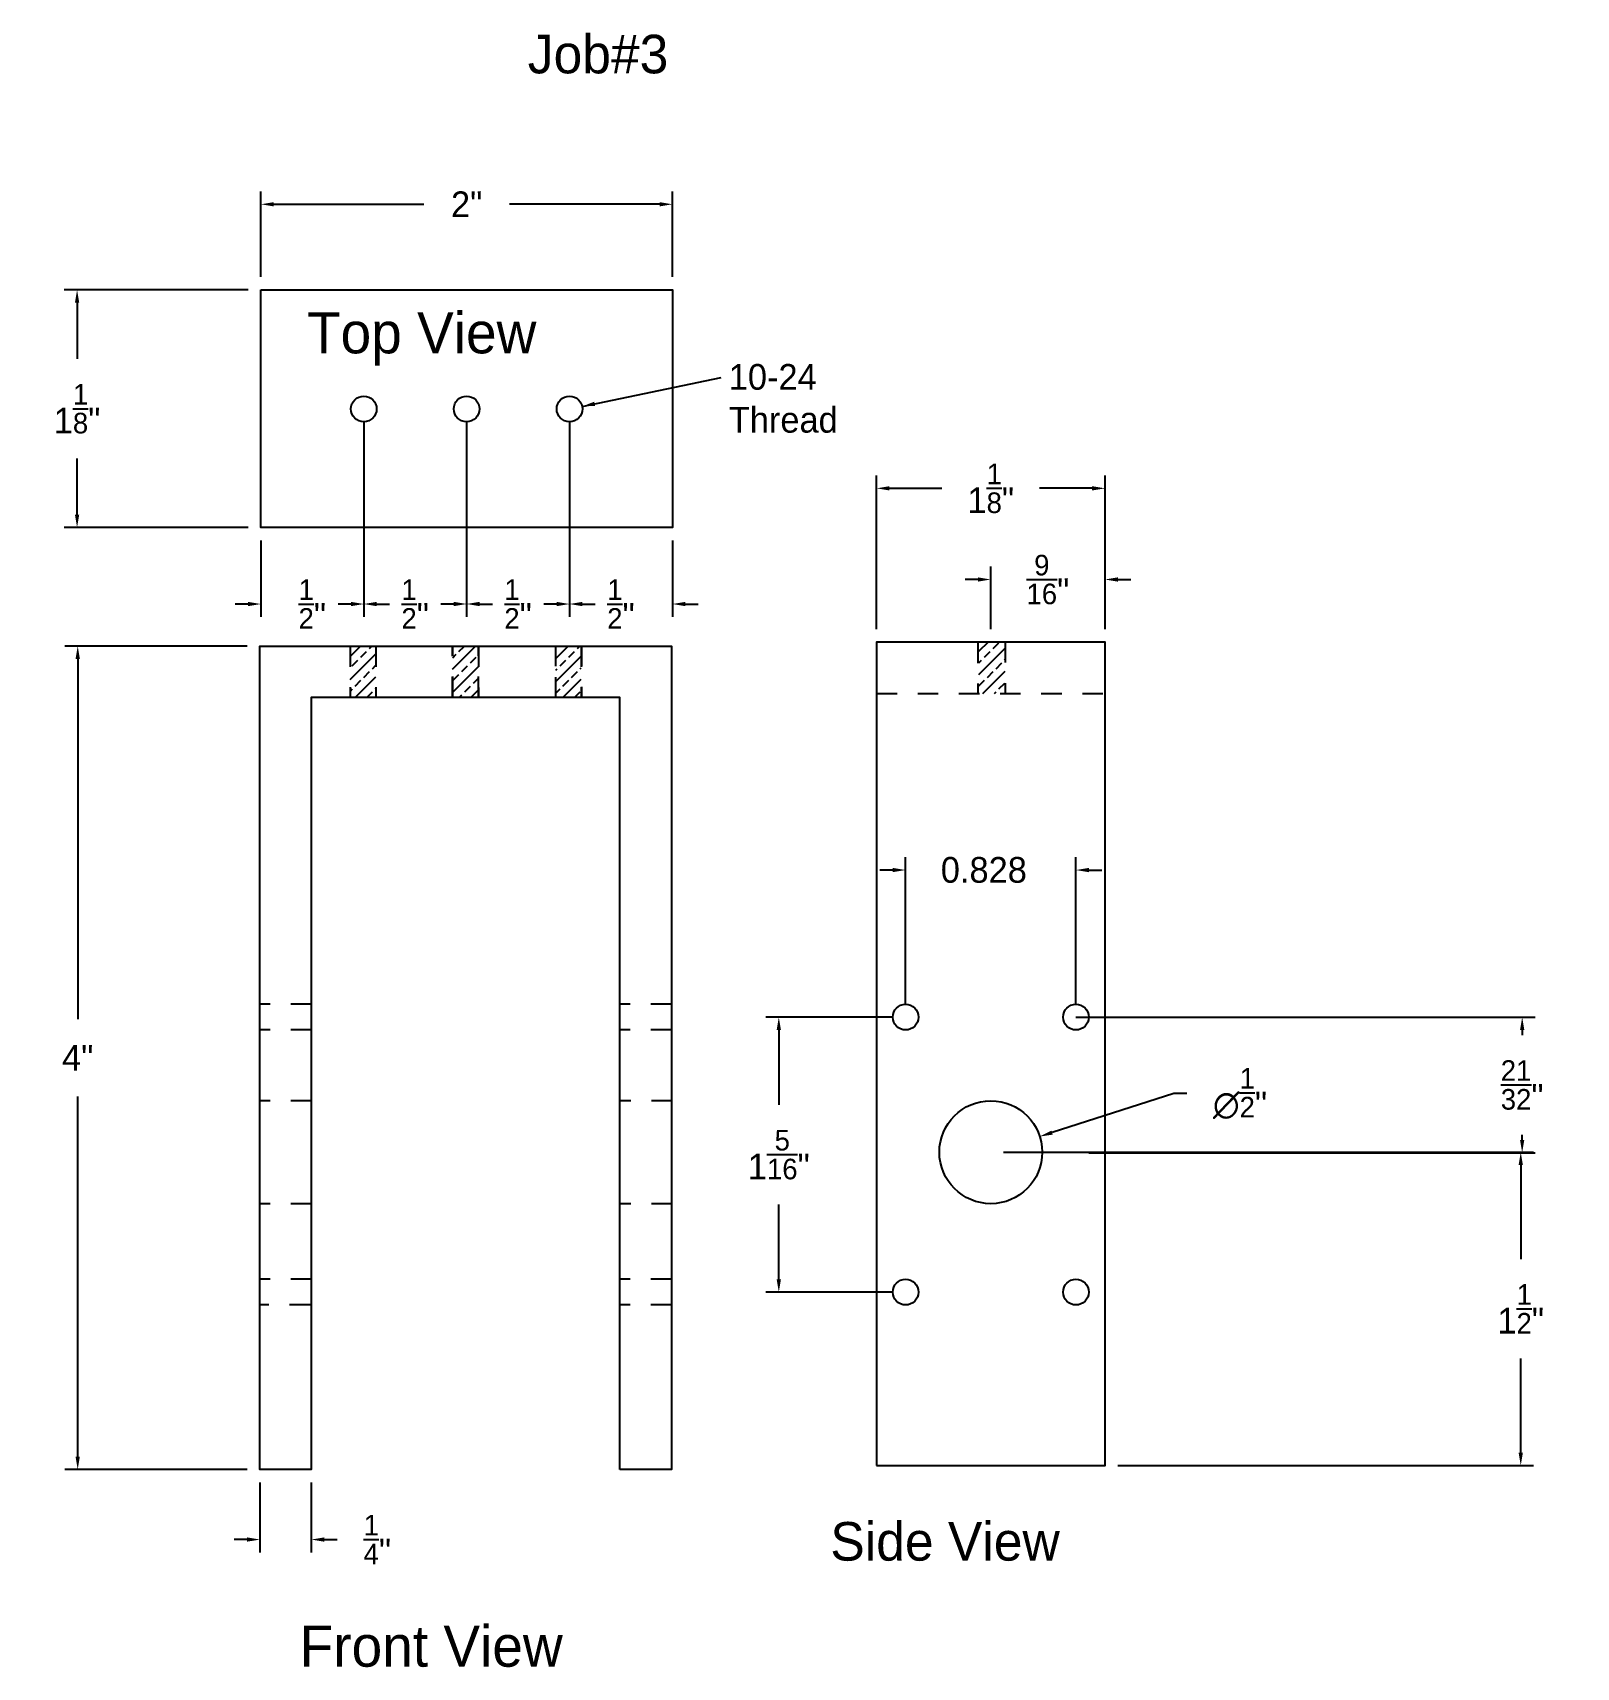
# Model space of a CAD drawing. Header units: millimetres. Extents: x 1102.6 to 1110.1, y 91.42 to 99.36.
import ezdxf

# ---------------------------------------------------------------- set-up
doc = ezdxf.new("R2010")
doc.units = ezdxf.units.MM
doc.header["$LTSCALE"] = 0.0125
doc.linetypes.add('DASHED2', pattern=[9.525, 6.35, -3.175])
doc.layers.get('0').update_dxf_attribs({"color": 12})
for name, color, linetype in [('Dimensions', 5, 'Continuous'), ('Dimensions @ 1', 5, 'Continuous'), ('Hidden lines', 12, 'DASHED2')]:
    doc.layers.add(name, color=color, linetype=linetype)
doc.dimstyles.new('Annotative', dxfattribs={"dimscale": 0, "dimtxt": 0.125, "dimasz": 0.0625, "dimexe": 0.0625, "dimexo": 0.0625, "dimgap": 0.125, "dimtad": 0, "dimtih": 1, "dimtoh": 1, "dimlunit": 4, "dimtxsty": 'Standard', "dimcen": 0, "dimadec": 0, "dimazin": 0, "dimtfac": 0.800001, "dimtofl": 0, "dimtmove": 0, "dimatfit": 3, "dimfxl": 1, "dimarcsym": 0})

# ---------------------------------------------------------------- blocks, each defined once
blk = doc.blocks.new('*D1')
at = {"layer": 'Defpoints', "color": 0}
for p in [(1105.7071, 98.5275), (1103.7071, 98.1122), (1105.7071, 98.1122)]:
    blk.add_point(p, dxfattribs=at)
at = {"layer": 'Dimensions', "color": 0, "lineweight": -2}
for p, q in [((1103.7071, 98.1747), (1103.7071, 98.59)), ((1105.7071, 98.1747), (1105.7071, 98.59)), ((1103.7696, 98.5275), (1104.4988, 98.5275)), ((1105.6446, 98.5275), (1104.9154, 98.5275))]:
    blk.add_line(p, q, dxfattribs=at)
at = {"layer": 'Dimensions', "color": 0}
for points in [[(1103.7696, 98.5379), (1103.7696, 98.5171), (1103.7071, 98.5275)], [(1105.6446, 98.5379), (1105.6446, 98.5171), (1105.7071, 98.5275)]]:
    blk.add_solid(points, dxfattribs=at)
at = {"layer": 'Dimensions', "color": 0, "insert": (1104.7071, 98.5275), "char_height": 0.125, "attachment_point": 5}
blk.add_mtext('2"', dxfattribs=at)
blk = doc.blocks.new('*D2')
at = {"layer": 'Defpoints', "color": 0}
for p in [(1103.7071, 98.1122), (1102.814, 96.9569), (1103.7071, 96.9569)]:
    blk.add_point(p, dxfattribs=at)
at = {"layer": 'Dimensions', "color": 0, "lineweight": -2}
for p, q in [((1103.6446, 98.1122), (1102.7515, 98.1122)), ((1102.814, 98.0497), (1102.814, 97.7762)), ((1102.814, 97.0194), (1102.814, 97.2929)), ((1103.6446, 96.9569), (1102.7515, 96.9569))]:
    blk.add_line(p, q, dxfattribs=at)
at = {"layer": 'Dimensions', "color": 0}
for points in [[(1102.8036, 98.0497), (1102.8244, 98.0497), (1102.814, 98.1122)], [(1102.8036, 97.0194), (1102.8244, 97.0194), (1102.814, 96.9569)]]:
    blk.add_solid(points, dxfattribs=at)
at = {"layer": 'Dimensions', "color": 0, "insert": (1102.814, 97.5346), "char_height": 0.125, "attachment_point": 5}
blk.add_mtext('1{\\H0.800001x;\\S1/8;}"', dxfattribs=at)
blk = doc.blocks.new('*D3')
at = {"layer": 'Defpoints', "color": 0}
for p in [(1104.2071, 97.5331), (1103.7071, 96.9569), (1104.2071, 96.5857)]:
    blk.add_point(p, dxfattribs=at)
at = {"layer": 'Dimensions', "color": 0, "lineweight": -2}
for p, q in [((1104.2071, 97.4706), (1104.2071, 96.5232)), ((1103.7071, 96.8944), (1103.7071, 96.5232)), ((1103.6446, 96.5857), (1103.5821, 96.5857)), ((1104.2696, 96.5857), (1104.3321, 96.5857))]:
    blk.add_line(p, q, dxfattribs=at)
at = {"layer": 'Dimensions', "color": 0}
for points in [[(1103.6446, 96.5961), (1103.6446, 96.5753), (1103.7071, 96.5857)], [(1104.2696, 96.5961), (1104.2696, 96.5753), (1104.2071, 96.5857)]]:
    blk.add_solid(points, dxfattribs=at)
at = {"layer": 'Dimensions', "color": 0, "insert": (1103.9571, 96.5857), "char_height": 0.125, "attachment_point": 5}
blk.add_mtext('{\\H0.800001x;\\S1/2;}"', dxfattribs=at)
blk = doc.blocks.new('*D4')
at = {"layer": 'Defpoints', "color": 0}
for p in [(1104.2071, 97.5331), (1104.7071, 97.5331), (1104.7071, 96.5857)]:
    blk.add_point(p, dxfattribs=at)
at = {"layer": 'Dimensions', "color": 0, "lineweight": -2}
for p, q in [((1104.2071, 97.4706), (1104.2071, 96.5232)), ((1104.7071, 97.4706), (1104.7071, 96.5232)), ((1104.1446, 96.5857), (1104.0821, 96.5857)), ((1104.7696, 96.5857), (1104.8321, 96.5857))]:
    blk.add_line(p, q, dxfattribs=at)
at = {"layer": 'Dimensions', "color": 0}
for points in [[(1104.1446, 96.5961), (1104.1446, 96.5753), (1104.2071, 96.5857)], [(1104.7696, 96.5961), (1104.7696, 96.5753), (1104.7071, 96.5857)]]:
    blk.add_solid(points, dxfattribs=at)
at = {"layer": 'Dimensions', "color": 0, "insert": (1104.4571, 96.5857), "char_height": 0.125, "attachment_point": 5}
blk.add_mtext('{\\H0.800001x;\\S1/2;}"', dxfattribs=at)
blk = doc.blocks.new('*D5')
at = {"layer": 'Defpoints', "color": 0}
for p in [(1104.7071, 97.5331), (1105.2071, 97.5331), (1105.2071, 96.5857)]:
    blk.add_point(p, dxfattribs=at)
at = {"layer": 'Dimensions', "color": 0, "lineweight": -2}
for p, q in [((1104.7071, 97.4706), (1104.7071, 96.5232)), ((1105.2071, 97.4706), (1105.2071, 96.5232)), ((1104.6446, 96.5857), (1104.5821, 96.5857)), ((1105.2696, 96.5857), (1105.3321, 96.5857))]:
    blk.add_line(p, q, dxfattribs=at)
at = {"layer": 'Dimensions', "color": 0}
for points in [[(1104.6446, 96.5961), (1104.6446, 96.5753), (1104.7071, 96.5857)], [(1105.2696, 96.5961), (1105.2696, 96.5753), (1105.2071, 96.5857)]]:
    blk.add_solid(points, dxfattribs=at)
at = {"layer": 'Dimensions', "color": 0, "insert": (1104.9571, 96.5857), "char_height": 0.125, "attachment_point": 5}
blk.add_mtext('{\\H0.800001x;\\S1/2;}"', dxfattribs=at)
blk = doc.blocks.new('*D6')
at = {"layer": 'Defpoints', "color": 0}
for p in [(1105.2071, 97.5331), (1105.7071, 96.9569), (1105.7071, 96.5857)]:
    blk.add_point(p, dxfattribs=at)
at = {"layer": 'Dimensions', "color": 0, "lineweight": -2}
for p, q in [((1105.2071, 97.4706), (1105.2071, 96.5232)), ((1105.7071, 96.8944), (1105.7071, 96.5232)), ((1105.1446, 96.5857), (1105.0821, 96.5857)), ((1105.7696, 96.5857), (1105.8321, 96.5857))]:
    blk.add_line(p, q, dxfattribs=at)
at = {"layer": 'Dimensions', "color": 0}
for points in [[(1105.1446, 96.5961), (1105.1446, 96.5753), (1105.2071, 96.5857)], [(1105.7696, 96.5961), (1105.7696, 96.5753), (1105.7071, 96.5857)]]:
    blk.add_solid(points, dxfattribs=at)
at = {"layer": 'Dimensions', "color": 0, "insert": (1105.4571, 96.5857), "char_height": 0.125, "attachment_point": 5}
blk.add_mtext('{\\H0.800001x;\\S1/2;}"', dxfattribs=at)
blk = doc.blocks.new('*D7')
at = {"layer": 'Defpoints', "color": 0}
for p in [(1107.8093, 97.1477), (1106.6992, 96.401), (1107.8093, 96.401)]:
    blk.add_point(p, dxfattribs=at)
at = {"layer": 'Dimensions', "color": 0, "lineweight": -2}
for p, q in [((1106.6992, 96.4635), (1106.6992, 97.2102)), ((1107.8093, 96.4635), (1107.8093, 97.2102)), ((1106.7617, 97.1477), (1107.0167, 97.1477)), ((1107.7468, 97.1477), (1107.4917, 97.1477))]:
    blk.add_line(p, q, dxfattribs=at)
at = {"layer": 'Dimensions', "color": 0}
for points in [[(1106.7617, 97.1581), (1106.7617, 97.1373), (1106.6992, 97.1477)], [(1107.7468, 97.1581), (1107.7468, 97.1373), (1107.8093, 97.1477)]]:
    blk.add_solid(points, dxfattribs=at)
at = {"layer": 'Dimensions', "color": 0, "insert": (1107.2542, 97.1477), "char_height": 0.125, "attachment_point": 5}
blk.add_mtext('1{\\H0.800001x;\\S1/8;}"', dxfattribs=at)
blk = doc.blocks.new('*D8')
at = {"layer": 'Defpoints', "color": 0}
for p in [(1103.7022, 96.3816), (1102.817, 92.3816), (1103.7022, 92.3816)]:
    blk.add_point(p, dxfattribs=at)
at = {"layer": 'Dimensions', "color": 0, "lineweight": -2}
for p, q in [((1103.6397, 96.3816), (1102.7545, 96.3816)), ((1102.817, 96.3191), (1102.817, 94.5691)), ((1102.817, 92.4441), (1102.817, 94.1941)), ((1103.6397, 92.3816), (1102.7545, 92.3816))]:
    blk.add_line(p, q, dxfattribs=at)
at = {"layer": 'Dimensions', "color": 0}
for points in [[(1102.8066, 96.3191), (1102.8274, 96.3191), (1102.817, 96.3816)], [(1102.8066, 92.4441), (1102.8274, 92.4441), (1102.817, 92.3816)]]:
    blk.add_solid(points, dxfattribs=at)
at = {"layer": 'Dimensions', "color": 0, "insert": (1102.817, 94.3816), "char_height": 0.125, "attachment_point": 5}
blk.add_mtext('4"', dxfattribs=at)
blk = doc.blocks.new('*D9')
at = {"layer": 'Defpoints', "color": 0}
for p in [(1103.7022, 92.3816), (1103.9522, 92.3816), (1103.9522, 92.0413)]:
    blk.add_point(p, dxfattribs=at)
at = {"layer": 'Dimensions', "color": 0, "lineweight": -2}
for p, q in [((1103.7022, 92.3191), (1103.7022, 91.9788)), ((1103.9522, 92.3191), (1103.9522, 91.9788)), ((1103.6397, 92.0413), (1103.5772, 92.0413)), ((1104.0147, 92.0413), (1104.0772, 92.0413))]:
    blk.add_line(p, q, dxfattribs=at)
at = {"layer": 'Dimensions', "color": 0}
for points in [[(1103.6397, 92.0517), (1103.6397, 92.0309), (1103.7022, 92.0413)], [(1104.0147, 92.0517), (1104.0147, 92.0309), (1103.9522, 92.0413)]]:
    blk.add_solid(points, dxfattribs=at)
at = {"layer": 'Dimensions', "color": 0, "insert": (1104.2731, 92.0413), "char_height": 0.125, "attachment_point": 5}
blk.add_mtext('{\\H0.800001x;\\S1/4;}"', dxfattribs=at)
blk = doc.blocks.new('*D10')
at = {"layer": 'Defpoints', "color": 0}
for p in [(1107.4924, 93.999), (1107.0161, 93.8467)]:
    blk.add_point(p, dxfattribs=at)
at = {"layer": 'Dimensions', "color": 0, "lineweight": -2}
for p, q in [((1108.1445, 94.2077), (1107.5519, 94.0181)), ((1108.207, 94.2077), (1108.1445, 94.2077))]:
    blk.add_line(p, q, dxfattribs=at)
at = {"layer": 'Dimensions', "color": 0}
blk.add_solid([(1107.5487, 94.028), (1107.5551, 94.0082), (1107.4924, 93.999)], dxfattribs=at)
at = {"layer": 'Dimensions', "color": 0, "insert": (1108.4654, 94.2077), "char_height": 0.125, "attachment_point": 5}
blk.add_mtext('∅{\\H0.800001x;\\S1/2;}"', dxfattribs=at)
blk = doc.blocks.new('*D11')
at = {"layer": 'Defpoints', "color": 0}
for p in [(1107.2542, 93.9228), (1107.8093, 92.401), (1109.8295, 92.401)]:
    blk.add_point(p, dxfattribs=at)
at = {"layer": 'Dimensions', "color": 0, "lineweight": -2}
for p, q in [((1107.3167, 93.9228), (1109.892, 93.9228)), ((1109.8295, 93.8603), (1109.8295, 93.4036)), ((1109.8295, 92.4635), (1109.8295, 92.9203)), ((1107.8718, 92.401), (1109.892, 92.401))]:
    blk.add_line(p, q, dxfattribs=at)
at = {"layer": 'Dimensions', "color": 0}
for points in [[(1109.8191, 93.8603), (1109.8399, 93.8603), (1109.8295, 93.9228)], [(1109.8191, 92.4635), (1109.8399, 92.4635), (1109.8295, 92.401)]]:
    blk.add_solid(points, dxfattribs=at)
at = {"layer": 'Dimensions', "color": 0, "insert": (1109.8295, 93.1619), "char_height": 0.125, "attachment_point": 5}
blk.add_mtext('1{\\H0.800001x;\\S1/2;}"', dxfattribs=at)
blk = doc.blocks.new('*D12')
at = {"layer": 'Defpoints', "color": 0}
for p in [(1106.8402, 94.5791), (1106.2241, 93.2432), (1106.8402, 93.2432)]:
    blk.add_point(p, dxfattribs=at)
at = {"layer": 'Dimensions', "color": 0, "lineweight": -2}
for p, q in [((1106.7777, 94.5791), (1106.1616, 94.5791)), ((1106.2241, 94.5166), (1106.2241, 94.1528)), ((1106.2241, 93.3057), (1106.2241, 93.6695)), ((1106.7777, 93.2432), (1106.1616, 93.2432))]:
    blk.add_line(p, q, dxfattribs=at)
at = {"layer": 'Dimensions', "color": 0}
for points in [[(1106.2137, 94.5166), (1106.2345, 94.5166), (1106.2241, 94.5791)], [(1106.2137, 93.3057), (1106.2345, 93.3057), (1106.2241, 93.2432)]]:
    blk.add_solid(points, dxfattribs=at)
at = {"layer": 'Dimensions', "color": 0, "insert": (1106.2241, 93.9112), "char_height": 0.125, "attachment_point": 5}
blk.add_mtext('1{\\H0.800001x;\\S5/16;}"', dxfattribs=at)
blk = doc.blocks.new('*D13')
at = {"layer": 'Defpoints', "color": 0}
for p in [(1107.6682, 94.5791), (1107.6682, 93.9202), (1109.8365, 93.9202)]:
    blk.add_point(p, dxfattribs=at)
at = {"layer": 'Dimensions', "color": 0, "lineweight": -2}
for p, q in [((1107.7307, 94.5791), (1109.899, 94.5791)), ((1109.8365, 94.5166), (1109.8365, 94.4913)), ((1109.8365, 93.9827), (1109.8365, 94.008)), ((1107.7307, 93.9202), (1109.899, 93.9202))]:
    blk.add_line(p, q, dxfattribs=at)
at = {"layer": 'Dimensions', "color": 0}
for points in [[(1109.8261, 94.5166), (1109.8469, 94.5166), (1109.8365, 94.5791)], [(1109.8261, 93.9827), (1109.8469, 93.9827), (1109.8365, 93.9202)]]:
    blk.add_solid(points, dxfattribs=at)
at = {"layer": 'Dimensions', "color": 0, "insert": (1109.8365, 94.2497), "char_height": 0.125, "attachment_point": 5}
blk.add_mtext('{\\H0.800001x;\\S21/32;}"', dxfattribs=at)
blk = doc.blocks.new('*D14')
at = {"layer": 'Defpoints', "color": 0}
for p in [(1107.2542, 96.7048), (1107.2542, 96.401), (1107.8093, 96.401)]:
    blk.add_point(p, dxfattribs=at)
at = {"layer": 'Dimensions', "color": 0, "lineweight": -2}
for p, q in [((1107.2542, 96.4635), (1107.2542, 96.7673)), ((1107.8093, 96.4635), (1107.8093, 96.7673)), ((1107.1917, 96.7048), (1107.1292, 96.7048)), ((1107.8718, 96.7048), (1107.9343, 96.7048))]:
    blk.add_line(p, q, dxfattribs=at)
at = {"layer": 'Dimensions', "color": 0}
for points in [[(1107.1917, 96.7152), (1107.1917, 96.6944), (1107.2542, 96.7048)], [(1107.8718, 96.7152), (1107.8718, 96.6944), (1107.8093, 96.7048)]]:
    blk.add_solid(points, dxfattribs=at)
at = {"layer": 'Dimensions', "color": 0, "insert": (1107.5318, 96.7048), "char_height": 0.125, "attachment_point": 5}
blk.add_mtext('{\\H0.800001x;\\S9/16;}"', dxfattribs=at)
blk = doc.blocks.new('*D15')
at = {"layer": 'Defpoints', "color": 0}
for p in [(1107.6682, 95.2935), (1106.8402, 94.5791), (1107.6682, 94.5791)]:
    blk.add_point(p, dxfattribs=at)
at = {"layer": 'Dimensions', "color": 0, "lineweight": -2}
for p, q in [((1106.7777, 95.2935), (1106.7152, 95.2935)), ((1106.8402, 94.6416), (1106.8402, 95.356)), ((1107.6682, 94.6416), (1107.6682, 95.356)), ((1107.7307, 95.2935), (1107.7932, 95.2935))]:
    blk.add_line(p, q, dxfattribs=at)
at = {"layer": 'Dimensions', "color": 0}
for points in [[(1106.7777, 95.3039), (1106.7777, 95.2831), (1106.8402, 95.2935)], [(1107.7307, 95.3039), (1107.7307, 95.2831), (1107.6682, 95.2935)]]:
    blk.add_solid(points, dxfattribs=at)
at = {"layer": 'Dimensions', "color": 0, "insert": (1107.2204, 95.2935), "char_height": 0.125, "attachment_point": 5}
blk.add_mtext('0.828', dxfattribs=at)

msp = doc.modelspace()

# ---------------------------------------------------------------- hatches: boundary and pattern name
h = msp.add_hatch()
h.set_pattern_fill('ANSI33', color=256, scale=0.0125, style=0)
h.paths.add_polyline_path([(1104.265556, 96.381634), (1104.140556, 96.381634), (1104.140556, 96.131634), (1104.265556, 96.131634)])
h = msp.add_hatch()
h.set_pattern_fill('ANSI33', color=256, scale=0.0125, style=0)
h.paths.add_polyline_path([(1104.639105, 96.380184), (1104.764364, 96.380184), (1104.764364, 96.131715), (1104.639105, 96.131715)])
h = msp.add_hatch()
h.set_pattern_fill('ANSI33', color=256, scale=0.0125, style=0)
h.paths.add_polyline_path([(1105.140481, 96.38133), (1105.264216, 96.38133), (1105.264216, 96.131123), (1105.140481, 96.131123)])
at = {"layer": 'Hidden lines'}
h = msp.add_hatch(dxfattribs=at)
h.set_pattern_fill('ANSI33', color=256, scale=0.0125, style=0)
h.paths.add_polyline_path([(1107.196309, 96.402317), (1107.32401, 96.402317), (1107.32401, 96.151383), (1107.196309, 96.151383)])

# ---------------------------------------------------------------- linework, layer by layer
for points in [[(1103.707111, 98.112236), (1105.707111, 98.112236), (1105.707111, 96.956891), (1103.707111, 96.956891)], [(1106.699222, 92.401045), (1107.809262, 92.401045), (1107.809262, 96.401045), (1106.699222, 96.401045)], [(1105.452217, 92.381634), (1105.452217, 96.131634), (1103.952217, 96.131634), (1103.952217, 92.381634), (1103.702217, 92.381634), (1103.702217, 96.381634), (1105.702217, 96.381634), (1105.702217, 92.381634)]]:
    msp.add_lwpolyline(points, close=True)
for centre, radius in [((1104.207111, 97.53315), 0.0625), ((1104.707111, 97.53315), 0.0625), ((1105.207111, 97.53315), 0.0625), ((1106.840242, 94.579095), 0.0625), ((1107.668242, 94.579095), 0.0625), ((1107.254242, 93.922845), 0.25), ((1106.840242, 93.243243), 0.0625), ((1107.668242, 93.243243), 0.0625)]:
    msp.add_circle(centre, radius)
at = {"layer": 'Dimensions'}
for p, q in [((1107.668242, 94.579095), (1109.835931, 94.579095)), ((1109.835931, 94.579095), (1109.835931, 94.579095)), ((1109.835931, 94.579095), (1109.898431, 94.579095))]:
    msp.add_line(p, q, dxfattribs=at)
at = {"layer": 'Hidden lines'}
for p, q in [((1107.190719, 96.398899), (1107.190719, 96.148899)), ((1107.324222, 96.401045), (1107.324222, 96.153583)), ((1104.140556, 96.38111), (1104.140556, 96.13179)), ((1104.265556, 96.38111), (1104.265556, 96.13179)), ((1104.639495, 96.133412), (1104.639495, 96.383386)), ((1104.764495, 96.133412), (1104.764495, 96.383386)), ((1105.139495, 96.383386), (1105.139495, 96.133412)), ((1105.264495, 96.383386), (1105.264495, 96.133412)), ((1106.699222, 96.151045), (1107.814226, 96.151045)), ((1103.952399, 94.641595), (1103.707094, 94.641595)), ((1105.702217, 94.641595), (1105.454151, 94.641595)), ((1103.952399, 94.516595), (1103.707094, 94.516595)), ((1105.702217, 94.516595), (1105.454151, 94.516595)), ((1103.952399, 94.172845), (1103.707094, 94.172845)), ((1105.705436, 94.172845), (1105.454151, 94.172845)), ((1103.952399, 93.672845), (1103.707094, 93.672845)), ((1105.705436, 93.672845), (1105.454151, 93.672845)), ((1103.952399, 93.305743), (1103.70111, 93.305743)), ((1105.702217, 93.305743), (1105.454151, 93.305743)), ((1103.946416, 93.180743), (1103.707094, 93.180743)), ((1105.702217, 93.180743), (1105.454151, 93.180743))]:
    msp.add_line(p, q, dxfattribs=at)
for points in [[(1104.639105, 96.380184), (1104.764364, 96.380184), (1104.764364, 96.131715), (1104.639105, 96.131715)], [(1105.140481, 96.38133), (1105.264216, 96.38133), (1105.264216, 96.131123), (1105.140481, 96.131123)]]:
    msp.add_lwpolyline(points, close=True, dxfattribs=at)

# ---------------------------------------------------------------- texts
at = {"layer": 'Defpoints'}
msp.add_text('Job#3', height=0.1875, dxfattribs=at).set_placement((1105.004082, 99.163487))
at = {"layer": 'Dimensions'}
for s, height, p in [('Top View', 0.2, (1103.931071, 97.803278)), ('Side View', 0.1875, (1106.474425, 91.938911)), ('Front View', 0.2, (1103.8955, 91.423557))]:
    msp.add_text(s, height=height, dxfattribs=at).set_placement(p)
at = {"layer": 'Dimensions @ 1', "insert": (1105.980816, 97.751572), "char_height": 0.125, "width": 0.3, "attachment_point": 1}
msp.add_mtext('10-24 Thread', dxfattribs=at)

# ---------------------------------------------------------------- dimensions: what is measured, and where the dimension line sits
at = {"layer": 'Dimensions @ 1'}
for base, p1, p2, override, picture, middle in [((1105.707111, 98.527499), (1103.707111, 98.112236), (1105.707111, 98.112236), {"dimscale": 1, "dimtix": 0, "dimtofl": 0, "dimtmove": 0, "dimatfit": 3}, '*D1', (1104.707111, 98.527499)), ((1104.207111, 96.585733), (1103.707111, 96.956891), (1104.207111, 97.53315), {"dimscale": 1, "dimtix": 0, "dimtofl": 0, "dimtmove": 0, "dimatfit": 3}, '*D3', (1103.957111, 96.585733)), ((1104.707111, 96.585733), (1104.207111, 97.53315), (1104.707111, 97.53315), {"dimscale": 1, "dimtix": 0, "dimtofl": 0, "dimtmove": 1, "dimatfit": 3}, '*D4', (1104.457111, 96.585733)), ((1105.207111, 96.585733), (1104.707111, 97.53315), (1105.207111, 97.53315), {"dimscale": 1, "dimtix": 0, "dimtofl": 0, "dimtmove": 1, "dimatfit": 3}, '*D5', (1104.957111, 96.585733)), ((1105.707111, 96.585733), (1105.207111, 97.53315), (1105.707111, 96.956891), {"dimscale": 1, "dimtix": 0, "dimtofl": 0, "dimtmove": 1, "dimatfit": 3}, '*D6', (1105.457111, 96.585733)), ((1107.254242, 96.704822), (1107.809262, 96.401045), (1107.254242, 96.401045), {"dimscale": 1, "dimdec": 4, "dimtix": 0, "dimtofl": 0, "dimtmove": 0, "dimatfit": 3}, '*D14', (1107.531752, 96.704822)), ((1103.952217, 92.041321), (1103.702217, 92.381634), (1103.952217, 92.381634), {"dimscale": 1, "dimtix": 0, "dimtofl": 0, "dimtmove": 0, "dimatfit": 3}, '*D9', (1104.273051, 92.041321))]:
    dim = msp.add_linear_dim(base=base, p1=p1, p2=p2, dimstyle='Annotative', override=override, dxfattribs=at)
    dim.commit()
    dim.dimension.update_dxf_attribs({"geometry": picture, "text_midpoint": middle})
for base, p1, p2, override, picture, middle in [((1102.813983, 96.956891), (1103.707111, 98.112236), (1103.707111, 96.956891), {"dimscale": 1, "dimdec": 3, "dimtix": 0, "dimtofl": 0, "dimtmove": 0, "dimatfit": 3}, '*D2', (1102.813983, 97.534563)), ((1102.816971, 92.381634), (1103.702217, 96.381634), (1103.702217, 92.381634), {"dimscale": 1, "dimtix": 0, "dimtofl": 0, "dimtmove": 0, "dimatfit": 3}, '*D8', (1102.816971, 94.381634)), ((1106.224129, 93.243243), (1106.840242, 94.579095), (1106.840242, 93.243243), {"dimscale": 1, "dimdec": 4, "dimtix": 0, "dimtofl": 0, "dimtmove": 0, "dimatfit": 3}, '*D12', (1106.224129, 93.911169)), ((1109.829521, 92.401045), (1107.254242, 93.922845), (1107.809262, 92.401045), {"dimscale": 1, "dimtix": 0, "dimtofl": 0, "dimtmove": 0, "dimatfit": 3}, '*D11', (1109.829521, 93.161945))]:
    dim = msp.add_linear_dim(base=base, p1=p1, p2=p2, angle=90, dimstyle='Annotative', override=override, dxfattribs=at)
    dim.commit()
    dim.dimension.update_dxf_attribs({"geometry": picture, "text_midpoint": middle})
dim = msp.add_linear_dim(base=(1107.809262, 97.14772), p1=(1106.699222, 96.401045), p2=(1107.809262, 96.401045), dimstyle='Annotative', override={"dimscale": 1, "dimdec": 3, "dimtix": 0, "dimtofl": 0, "dimtmove": 0, "dimatfit": 3}, dxfattribs=at)
dim.commit()
dim.dimension.update_dxf_attribs({"geometry": '*D7', "text_midpoint": (1107.254242, 97.14772), "dimtype": 128})
dim = msp.add_linear_dim(base=(1107.668242, 95.293505), p1=(1106.840242, 94.579095), p2=(1107.668242, 94.579095), text='0.828', dimstyle='Annotative', override={"dimscale": 1, "dimtix": 0, "dimtofl": 0, "dimtmove": 0, "dimatfit": 3}, dxfattribs=at)
dim.commit()
dim.dimension.update_dxf_attribs({"geometry": '*D15', "text_midpoint": (1107.220417, 95.293505), "dimtype": 128})
dim = msp.add_linear_dim(base=(1109.836494, 93.920226), p1=(1107.668242, 94.579095), p2=(1107.668242, 93.920226), angle=90, dimstyle='Annotative', override={"dimscale": 1, "dimdec": 5, "dimtix": 0, "dimtofl": 0, "dimtmove": 0, "dimatfit": 3}, dxfattribs=at)
dim.commit()
dim.dimension.update_dxf_attribs({"geometry": '*D13', "text_midpoint": (1109.836494, 94.249661), "dimtype": 128})
dim = msp.add_diameter_dim_2p(p1=(1107.016133, 93.846661), p2=(1107.492351, 93.99903), dimstyle='Annotative', override={"dimscale": 1, "dimtix": 0, "dimtofl": 0, "dimtmove": 0, "dimatfit": 3}, dxfattribs=at)
dim.commit()
dim.dimension.update_dxf_attribs({"geometry": '*D10', "text_midpoint": (1108.46536, 94.207697), "dimtype": 131})

# ---------------------------------------------------------------- leaders
msp.add_leader([(1105.267883, 97.545502), (1105.944135, 97.686747)], dimstyle='Annotative', override={"dimscale": 1, "dimgap": 0.125, "dimtad": 0}, dxfattribs=at)

doc.saveas('drawing.dxf')
